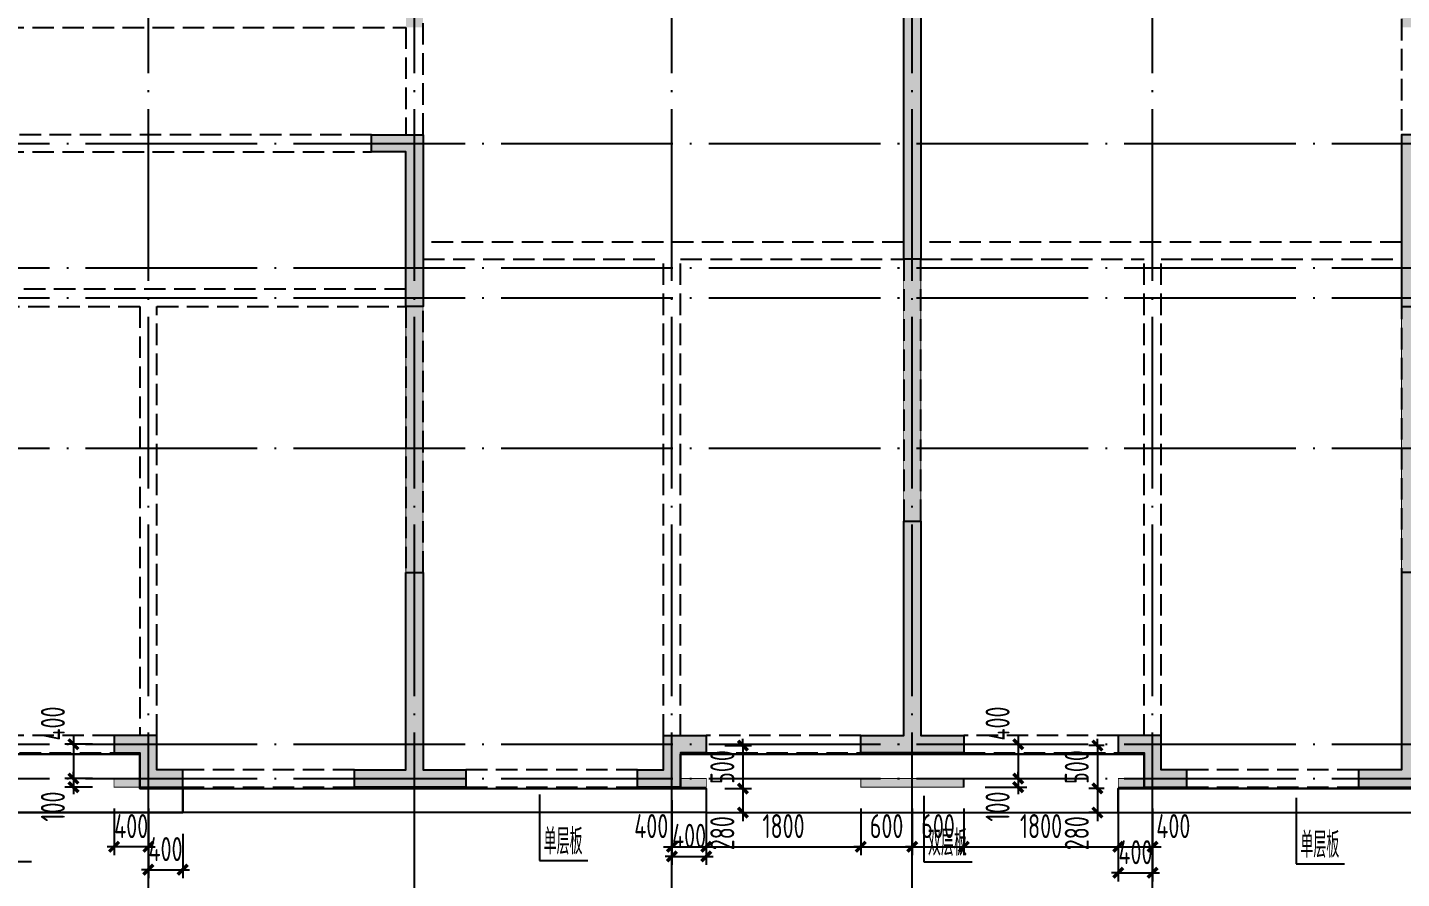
# Model space of a CAD drawing. Extents: x 154268 to 5133249, y -1832900 to 601179.
# Drawn here: x 658761 to 674770, y 580801 to 590715 of the extents above; entities that cross this region are included whole.
import ezdxf
from ezdxf.enums import TextEntityAlignment as Align

# ---------------------------------------------------------------- set-up
doc = ezdxf.new("R2010")
doc.units = 0
doc.header["$LTSCALE"] = 1000
doc.linetypes.add('DASH', pattern=[0.35, 0.25, -0.1])
doc.linetypes.add('DOTE', pattern=[2.42, 2, -0.2, 0.02, -0.2])
for name, color, linetype in [('A-ANNO-AXIS', 94, 'Continuous'), ('A-ANNO-DOTE', 15, 'DOTE'), ('DIM', 3, 'Continuous'), ('HATCH', 254, 'Continuous'), ('S-BASE-SING-实线', 7, 'Continuous'), ('S-BEAM-实线', 4, 'Continuous'), ('S-FLOOR-说明', 7, 'Continuous'), ('S-WALL-砼墙', 60, 'Continuous'), ('一体浇筑', 1, 'Continuous')]:
    doc.layers.add(name, color=color, linetype=linetype)
doc.styles.add('DIM_FONT', font='SIMPLEX', dxfattribs={"width": 0.7, "bigfont": 'GBCBIG'})
doc.styles.add('TSSD_Dimension', font='tssdeng.shx', dxfattribs={"width": 0.7, "bigfont": 'Hztxt.shx'})
doc.dimstyles.new('TSSD_100_100$0', dxfattribs={"dimtxt": 280, "dimasz": 80, "dimexe": 100, "dimexo": 250, "dimgap": 100, "dimtad": 1, "dimdec": 0, "dimzin": 0, "dimdsep": 46, "dimtxsty": 'TSSD_Dimension', "dimblk": 'ARCHTICK', "dimcen": 0, "dimdle": 100, "dimclrd": 3, "dimclre": 3, "dimclrt": 7, "dimadec": 0, "dimazin": 0, "dimtfac": 1, "dimtdec": 0, "dimtix": 1, "dimtmove": 2, "dimatfit": 3, "dimldrblk": 'ARCHTICK', "dimfxl": 100, "dimtolj": 1, "dimtzin": 0, "dimarcsym": 0})
pattern_1 = [(50, (-3130232.09, 2526935.15), (215.178055, -18.8256405), [22.5, -247.5]), (355, (-3130232.1, 2526935.15), (-41.6254, 225.65764), [18, -198]), (100.4514, (-3130214.16, 2526933.58), (173.552815, 206.831863), [19.122057, -210.342634]), (46.1842, (-3130232.1, 2526995.15), (320.172315, -49.655704), [33.75, -371.25]), (96.6356, (-3130205.4, 2526991), (280.398812, 292.235361), [28.683086, -315.5139]), (351.1842, (-3130232.1, 2526995.15), (280.398584, 292.23558), [27, -297]), (21, (-3130202.09, 2526980.15), (179.072116, -120.785667), [22.5, -247.5]), (326, (-3130202.1, 2526980.15), (72.9946, 217.545014), [18, -198]), (71.4514, (-3130187.17, 2526970.08), (252.066789, 96.759149), [19.122057, -210.342634]), (37.5, (-3130232.09, 2526935.15), (3.6479566, 99.8681561), [0, -195.6, 0, -201, 0, -198.75]), (7.5, (-3130232.09, 2526935.15), (78.9208612, 118.3235136), [0, -114.6, 0, -191.1, 0, -75.75]), (327.5, (-3130298.99, 2526935.15), (160.1467309, -6.7664615), [0, -75, 0, -234, 0, -310.5]), (317.5, (-3130328.99, 2526935.15), (174.955851, 30.0314947), [0, -97.5, 0, -155.4, 0, -220.5]), (45, (-3130232.09, 2526935.15), (-106.066017, 106.066017), [])]

# ---------------------------------------------------------------- blocks, each defined once
blk = doc.blocks.new('T4zw1')
at = {"layer": 'A-ANNO-DOTE'}
for p, q in [((1569657, -2354199), (1569657, -2338823)), ((1572757, -2354199), (1572757, -2338823)), ((1575757, -2354199), (1575757, -2338823)), ((1578557, -2354199), (1578557, -2338823)), ((1581357, -2354199), (1581357, -2338823)), ((1554406, -2345337), (1601542, -2345337)), ((1554406, -2346787), (1601542, -2346787)), ((1554406, -2347137), (1601542, -2347137)), ((1554406, -2348887), (1601542, -2348887)), ((1554406, -2352337), (1601542, -2352337)), ((1554406, -2352737), (1601542, -2352737))]:
    blk.add_line(p, q, dxfattribs=at)
blk = doc.blocks.new('T4sbzpm1')
at = {"layer": 'S-BEAM-实线', "linetype": 'DASH'}
for p, q in [((12200, 8850), (16900, 8850)), ((16900, 8850), (16900, 7600)), ((17100, 7600), (17100, 8950)), ((28500, 8950), (28500, 7600)), ((16500, 7600), (12200, 7600)), ((12200, 7400), (16500, 7400)), ((22700, 6350), (17100, 6350)), ((28500, 6350), (22900, 6350)), ((17100, 6150), (19900, 6150)), ((19900, 600), (19900, 6150)), ((20100, 6150), (22700, 6150)), ((20100, 600), (20100, 6150)), ((22700, 6150), (22700, 3100)), ((22900, 3100), (22900, 6150)), ((22900, 6150), (25500, 6150)), ((25500, 600), (25500, 6150)), ((25700, 6150), (28500, 6150)), ((25700, 600), (25700, 6150)), ((16900, 5800), (11800, 5800)), ((28500, 5700), (28500, 2500)), ((11800, 5600), (13800, 5600)), ((13800, 5600), (13800, 600)), ((14000, 5600), (16900, 5600)), ((14000, 600), (14000, 5600)), ((16900, 5600), (16900, 2500)), ((17100, 2500), (17100, 5600)), ((13500, 600), (11700, 600)), ((22200, 600), (20400, 600)), ((25200, 600), (23400, 600)), ((11700, 400), (13500, 400)), ((20400, 400), (22200, 400)), ((23400, 400), (25200, 400)), ((16300, 200), (14300, 200)), ((19600, 200), (17600, 200)), ((28000, 200), (26000, 200)), ((14300, 0), (16300, 0)), ((17600, 0), (19600, 0)), ((26000, 0), (28000, 0))]:
    blk.add_line(p, q, dxfattribs=at)
at = {"layer": 'S-WALL-砼墙'}
for points in [[(21900, 9550), (21900, 9750), (23700, 9750), (23700, 9550), (22900, 9550), (22900, 6150), (22700, 6150), (22700, 9550)], [(16500, 7400), (16500, 7600), (17100, 7600), (17100, 5600), (16900, 5600), (16900, 7400)], [(29100, 7400), (29100, 7600), (28500, 7600), (28500, 5600), (28700, 5600), (28700, 7400)], [(22700, 3100), (22900, 3100), (22900, 600), (23400, 600), (23400, 400), (22200, 400), (22200, 600), (22700, 600)], [(16900, 2500), (17100, 2500), (17100, 200), (17600, 200), (17600, 0), (16300, 0), (16300, 200), (16900, 200)], [(28700, 2500), (28500, 2500), (28500, 200), (28000, 200), (28000, 0), (29300, 0), (29300, 200), (28700, 200)], [(14300, 0), (14300, 200), (14000, 200), (14000, 600), (13500, 600), (13500, 400), (13800, 400), (13800, 0)], [(19600, 0), (19600, 200), (19900, 200), (19900, 600), (20400, 600), (20400, 400), (20100, 400), (20100, 0)], [(26000, 0), (26000, 200), (25700, 200), (25700, 600), (25200, 600), (25200, 400), (25500, 400), (25500, 0)]]:
    blk.add_lwpolyline(points, close=True, dxfattribs=at)
blk = doc.blocks.new('_ArchTick')
at = {"color": 0, "linetype": 'ByBlock', "const_width": 0.5}
blk.add_lwpolyline([(-0.71, -0.71), (0.71, 0.71)], dxfattribs=at)
blk = doc.blocks.new('*D5342')
at = {"layer": 'Defpoints', "color": 0, "transparency": 16777216}
for p in [(659770, 581865), (660170, 581865), (659770, 581171)]:
    blk.add_point(p, dxfattribs=at)
at = {"layer": 'DIM', "color": 3, "lineweight": -2, "transparency": 16777216}
for p, q in [((659770, 581615), (659770, 581071)), ((660170, 581615), (660170, 581071)), ((659770, 581171), (659690, 581171)), ((660170, 581171), (659770, 581171)), ((660170, 581171), (660250, 581171))]:
    blk.add_line(p, q, dxfattribs=at)
at = {"layer": 'DIM', "color": 3, "lineweight": -2, "transparency": 16777216, "xscale": 80, "yscale": 80, "zscale": 80}
blk.add_blockref('_ArchTick', (659770, 581171), dxfattribs=at)
at = {"layer": 'DIM', "color": 3, "lineweight": -2, "transparency": 16777216, "xscale": 80, "yscale": 80, "zscale": 80, "rotation": 180}
blk.add_blockref('_ArchTick', (660170, 581171), dxfattribs=at)
at = {"layer": 'DIM', "color": 7, "transparency": 16777216, "insert": (659970, 581411), "char_height": 280, "attachment_point": 5, "style": 'TSSD_Dimension'}
blk.add_mtext('\\A1;400', dxfattribs=at)
blk = doc.blocks.new('*D5322')
at = {"layer": 'Defpoints', "color": 0, "transparency": 16777216}
for p in [(659770, 582365), (659297, 581965), (659770, 581965)]:
    blk.add_point(p, dxfattribs=at)
at = {"layer": 'DIM', "color": 3, "lineweight": -2, "transparency": 16777216}
for p, q in [((659297, 582465), (659297, 581865)), ((659520, 582365), (659197, 582365)), ((659520, 581965), (659197, 581965))]:
    blk.add_line(p, q, dxfattribs=at)
at = {"layer": 'DIM', "color": 3, "lineweight": -2, "transparency": 16777216, "xscale": 80, "yscale": 80, "zscale": 80}
for p, rotation in [((659297, 582365), 90), ((659297, 581965), 270)]:
    blk.add_blockref('_ArchTick', p, dxfattribs=dict(at, rotation=rotation))
at = {"layer": 'DIM', "color": 7, "transparency": 16777216, "insert": (659057, 582606), "char_height": 280, "attachment_point": 5, "rotation": 90, "style": 'TSSD_Dimension'}
blk.add_mtext('\\A1;400', dxfattribs=at)
blk = doc.blocks.new('*D5323')
at = {"layer": 'Defpoints', "color": 0, "transparency": 16777216}
for p in [(659770, 581965), (659297, 581865), (659770, 581865)]:
    blk.add_point(p, dxfattribs=at)
at = {"layer": 'DIM', "color": 3, "lineweight": -2, "transparency": 16777216}
for p, q in [((659520, 581965), (659197, 581965)), ((659297, 581965), (659297, 582045)), ((659297, 581965), (659297, 581865)), ((659520, 581865), (659197, 581865)), ((659297, 581865), (659297, 581785))]:
    blk.add_line(p, q, dxfattribs=at)
at = {"layer": 'DIM', "color": 3, "lineweight": -2, "transparency": 16777216, "xscale": 80, "yscale": 80, "zscale": 80}
for p, rotation in [((659297, 581965), 270), ((659297, 581865), 90)]:
    blk.add_blockref('_ArchTick', p, dxfattribs=dict(at, rotation=rotation))
at = {"layer": 'DIM', "color": 7, "transparency": 16777216, "insert": (659057, 581639), "char_height": 280, "attachment_point": 5, "rotation": 90, "style": 'TSSD_Dimension'}
blk.add_mtext('\\A1;100', dxfattribs=at)
blk = doc.blocks.new('*D5324')
at = {"layer": 'Defpoints', "color": 0, "transparency": 16777216}
for p in [(666270, 581965), (666670, 581965), (666670, 581171)]:
    blk.add_point(p, dxfattribs=at)
at = {"layer": 'DIM', "color": 3, "lineweight": -2, "transparency": 16777216}
for p, q in [((666270, 581715), (666270, 581071)), ((666670, 581715), (666670, 581071)), ((666170, 581171), (666770, 581171))]:
    blk.add_line(p, q, dxfattribs=at)
at = {"layer": 'DIM', "color": 3, "lineweight": -2, "transparency": 16777216, "xscale": 80, "yscale": 80, "zscale": 80, "rotation": 180}
blk.add_blockref('_ArchTick', (666270, 581171), dxfattribs=at)
at = {"layer": 'DIM', "color": 3, "lineweight": -2, "transparency": 16777216, "xscale": 80, "yscale": 80, "zscale": 80}
blk.add_blockref('_ArchTick', (666670, 581171), dxfattribs=at)
at = {"layer": 'DIM', "color": 7, "transparency": 16777216, "insert": (666029, 581411), "char_height": 280, "attachment_point": 5, "style": 'TSSD_Dimension'}
blk.add_mtext('\\A1;400', dxfattribs=at)
blk = doc.blocks.new('*D5325')
at = {"layer": 'Defpoints', "color": 0, "transparency": 16777216}
for p in [(666670, 581965), (668470, 581865), (668470, 581171)]:
    blk.add_point(p, dxfattribs=at)
at = {"layer": 'DIM', "color": 3, "lineweight": -2, "transparency": 16777216}
for p, q in [((666670, 581715), (666670, 581071)), ((668470, 581615), (668470, 581071)), ((666570, 581171), (668570, 581171))]:
    blk.add_line(p, q, dxfattribs=at)
at = {"layer": 'DIM', "color": 3, "lineweight": -2, "transparency": 16777216, "xscale": 80, "yscale": 80, "zscale": 80, "rotation": 180}
blk.add_blockref('_ArchTick', (666670, 581171), dxfattribs=at)
at = {"layer": 'DIM', "color": 3, "lineweight": -2, "transparency": 16777216, "xscale": 80, "yscale": 80, "zscale": 80}
blk.add_blockref('_ArchTick', (668470, 581171), dxfattribs=at)
at = {"layer": 'DIM', "color": 7, "transparency": 16777216, "insert": (667570, 581411), "char_height": 280, "attachment_point": 5, "style": 'TSSD_Dimension'}
blk.add_mtext('\\A1;1800', dxfattribs=at)
blk = doc.blocks.new('*D5326')
at = {"layer": 'Defpoints', "color": 0, "transparency": 16777216}
for p in [(668470, 581865), (669070, 581865), (669070, 581171)]:
    blk.add_point(p, dxfattribs=at)
at = {"layer": 'DIM', "color": 3, "lineweight": -2, "transparency": 16777216}
for p, q in [((668470, 581615), (668470, 581071)), ((669070, 581615), (669070, 581071)), ((668470, 581171), (668390, 581171)), ((668470, 581171), (669070, 581171)), ((669070, 581171), (669150, 581171))]:
    blk.add_line(p, q, dxfattribs=at)
at = {"layer": 'DIM', "color": 3, "lineweight": -2, "transparency": 16777216, "xscale": 80, "yscale": 80, "zscale": 80}
blk.add_blockref('_ArchTick', (668470, 581171), dxfattribs=at)
at = {"layer": 'DIM', "color": 3, "lineweight": -2, "transparency": 16777216, "xscale": 80, "yscale": 80, "zscale": 80, "rotation": 180}
blk.add_blockref('_ArchTick', (669070, 581171), dxfattribs=at)
at = {"layer": 'DIM', "color": 7, "transparency": 16777216, "insert": (668770, 581411), "char_height": 280, "attachment_point": 5, "style": 'TSSD_Dimension'}
blk.add_mtext('\\A1;600', dxfattribs=at)
blk = doc.blocks.new('*D5327')
at = {"layer": 'Defpoints', "color": 0, "transparency": 16777216}
for p in [(669070, 581865), (669670, 581865), (669670, 581171)]:
    blk.add_point(p, dxfattribs=at)
at = {"layer": 'DIM', "color": 3, "lineweight": -2, "transparency": 16777216}
for p, q in [((669070, 581615), (669070, 581071)), ((669670, 581615), (669670, 581071)), ((669070, 581171), (668990, 581171)), ((669070, 581171), (669670, 581171)), ((669670, 581171), (669750, 581171))]:
    blk.add_line(p, q, dxfattribs=at)
at = {"layer": 'DIM', "color": 3, "lineweight": -2, "transparency": 16777216, "xscale": 80, "yscale": 80, "zscale": 80}
blk.add_blockref('_ArchTick', (669070, 581171), dxfattribs=at)
at = {"layer": 'DIM', "color": 3, "lineweight": -2, "transparency": 16777216, "xscale": 80, "yscale": 80, "zscale": 80, "rotation": 180}
blk.add_blockref('_ArchTick', (669670, 581171), dxfattribs=at)
at = {"layer": 'DIM', "color": 7, "transparency": 16777216, "insert": (669370, 581411), "char_height": 280, "attachment_point": 5, "style": 'TSSD_Dimension'}
blk.add_mtext('\\A1;600', dxfattribs=at)
blk = doc.blocks.new('*D5328')
at = {"layer": 'Defpoints', "color": 0, "transparency": 16777216}
for p in [(669670, 581865), (671470, 581865), (671470, 581171)]:
    blk.add_point(p, dxfattribs=at)
at = {"layer": 'DIM', "color": 3, "lineweight": -2, "transparency": 16777216}
for p, q in [((669670, 581615), (669670, 581071)), ((671470, 581615), (671470, 581071)), ((669570, 581171), (671570, 581171))]:
    blk.add_line(p, q, dxfattribs=at)
at = {"layer": 'DIM', "color": 3, "lineweight": -2, "transparency": 16777216, "xscale": 80, "yscale": 80, "zscale": 80, "rotation": 180}
blk.add_blockref('_ArchTick', (669670, 581171), dxfattribs=at)
at = {"layer": 'DIM', "color": 3, "lineweight": -2, "transparency": 16777216, "xscale": 80, "yscale": 80, "zscale": 80}
blk.add_blockref('_ArchTick', (671470, 581171), dxfattribs=at)
at = {"layer": 'DIM', "color": 7, "transparency": 16777216, "insert": (670570, 581411), "char_height": 280, "attachment_point": 5, "style": 'TSSD_Dimension'}
blk.add_mtext('\\A1;1800', dxfattribs=at)
blk = doc.blocks.new('*D5329')
at = {"layer": 'Defpoints', "color": 0, "transparency": 16777216}
for p in [(671470, 581865), (671870, 581865), (671870, 581171)]:
    blk.add_point(p, dxfattribs=at)
at = {"layer": 'DIM', "color": 3, "lineweight": -2, "transparency": 16777216}
for p, q in [((671470, 581615), (671470, 581071)), ((671870, 581615), (671870, 581071)), ((671370, 581171), (671970, 581171))]:
    blk.add_line(p, q, dxfattribs=at)
at = {"layer": 'DIM', "color": 3, "lineweight": -2, "transparency": 16777216, "xscale": 80, "yscale": 80, "zscale": 80, "rotation": 180}
blk.add_blockref('_ArchTick', (671470, 581171), dxfattribs=at)
at = {"layer": 'DIM', "color": 3, "lineweight": -2, "transparency": 16777216, "xscale": 80, "yscale": 80, "zscale": 80}
blk.add_blockref('_ArchTick', (671870, 581171), dxfattribs=at)
at = {"layer": 'DIM', "color": 7, "transparency": 16777216, "insert": (672111, 581411), "char_height": 280, "attachment_point": 5, "style": 'TSSD_Dimension'}
blk.add_mtext('\\A1;400', dxfattribs=at)
blk = doc.blocks.new('*D5330')
at = {"layer": 'Defpoints', "color": 0, "transparency": 16777216}
for p in [(669670, 582365), (669670, 581965), (670304, 581965)]:
    blk.add_point(p, dxfattribs=at)
at = {"layer": 'DIM', "color": 3, "lineweight": -2, "transparency": 16777216}
for p, q in [((670304, 582465), (670304, 581865)), ((669920, 582365), (670404, 582365)), ((669920, 581965), (670404, 581965))]:
    blk.add_line(p, q, dxfattribs=at)
at = {"layer": 'DIM', "color": 3, "lineweight": -2, "transparency": 16777216, "xscale": 80, "yscale": 80, "zscale": 80}
for p, rotation in [((670304, 582365), 90), ((670304, 581965), 270)]:
    blk.add_blockref('_ArchTick', p, dxfattribs=dict(at, rotation=rotation))
at = {"layer": 'DIM', "color": 7, "transparency": 16777216, "insert": (670064, 582606), "char_height": 280, "attachment_point": 5, "rotation": 90, "style": 'TSSD_Dimension'}
blk.add_mtext('\\A1;400', dxfattribs=at)
blk = doc.blocks.new('*D5331')
at = {"layer": 'Defpoints', "color": 0, "transparency": 16777216}
for p in [(669670, 581965), (669670, 581865), (670304, 581865)]:
    blk.add_point(p, dxfattribs=at)
at = {"layer": 'DIM', "color": 3, "lineweight": -2, "transparency": 16777216}
for p, q in [((669920, 581965), (670404, 581965)), ((670304, 581965), (670304, 582045)), ((670304, 581965), (670304, 581865)), ((669920, 581865), (670404, 581865)), ((670304, 581865), (670304, 581785))]:
    blk.add_line(p, q, dxfattribs=at)
at = {"layer": 'DIM', "color": 3, "lineweight": -2, "transparency": 16777216, "xscale": 80, "yscale": 80, "zscale": 80}
for p, rotation in [((670304, 581965), 270), ((670304, 581865), 90)]:
    blk.add_blockref('_ArchTick', p, dxfattribs=dict(at, rotation=rotation))
at = {"layer": 'DIM', "color": 7, "transparency": 16777216, "insert": (670064, 581639), "char_height": 280, "attachment_point": 5, "rotation": 90, "style": 'TSSD_Dimension'}
blk.add_mtext('\\A1;100', dxfattribs=at)
blk = doc.blocks.new('*D4736')
at = {"layer": 'Defpoints', "color": 0, "transparency": 16777216}
for p in [(13900, -280), (14300, -280), (14300, -946)]:
    blk.add_point(p, dxfattribs=at)
at = {"layer": 'DIM', "color": 3, "lineweight": -2, "transparency": 16777216}
for p, q in [((13900, -530), (13900, -1046)), ((14300, -530), (14300, -1046)), ((13900, -946), (13820, -946)), ((13900, -946), (14300, -946)), ((14300, -946), (14380, -946))]:
    blk.add_line(p, q, dxfattribs=at)
at = {"layer": 'DIM', "color": 3, "lineweight": -2, "transparency": 16777216, "xscale": 80, "yscale": 80, "zscale": 80}
blk.add_blockref('_ArchTick', (13900, -946), dxfattribs=at)
at = {"layer": 'DIM', "color": 3, "lineweight": -2, "transparency": 16777216, "xscale": 80, "yscale": 80, "zscale": 80, "rotation": 180}
blk.add_blockref('_ArchTick', (14300, -946), dxfattribs=at)
at = {"layer": 'DIM', "color": 7, "transparency": 16777216, "insert": (14100, -706), "char_height": 280, "attachment_point": 5, "style": 'TSSD_Dimension'}
blk.add_mtext('\\A1;400', dxfattribs=at)
blk = doc.blocks.new('*D4737')
at = {"layer": 'Defpoints', "color": 0, "transparency": 16777216}
for p in [(20000, -280), (20400, -280), (20400, -791)]:
    blk.add_point(p, dxfattribs=at)
at = {"layer": 'DIM', "color": 3, "lineweight": -2, "transparency": 16777216}
for p, q in [((20000, -530), (20000, -891)), ((20400, -530), (20400, -891)), ((20000, -791), (19920, -791)), ((20000, -791), (20400, -791)), ((20400, -791), (20480, -791))]:
    blk.add_line(p, q, dxfattribs=at)
at = {"layer": 'DIM', "color": 3, "lineweight": -2, "transparency": 16777216, "xscale": 80, "yscale": 80, "zscale": 80}
blk.add_blockref('_ArchTick', (20000, -791), dxfattribs=at)
at = {"layer": 'DIM', "color": 3, "lineweight": -2, "transparency": 16777216, "xscale": 80, "yscale": 80, "zscale": 80, "rotation": 180}
blk.add_blockref('_ArchTick', (20400, -791), dxfattribs=at)
at = {"layer": 'DIM', "color": 7, "transparency": 16777216, "insert": (20200, -551), "char_height": 280, "attachment_point": 5, "style": 'TSSD_Dimension'}
blk.add_mtext('\\A1;400', dxfattribs=at)
blk = doc.blocks.new('*D4738')
at = {"layer": 'Defpoints', "color": 0, "transparency": 16777216}
for p in [(20367, 500), (20367, 0), (20827, 0)]:
    blk.add_point(p, dxfattribs=at)
at = {"layer": 'DIM', "color": 3, "lineweight": -2, "transparency": 16777216}
for p, q in [((20617, 500), (20927, 500)), ((20827, 500), (20827, 580)), ((20827, 500), (20827, 0)), ((20617, 0), (20927, 0)), ((20827, 0), (20827, -80))]:
    blk.add_line(p, q, dxfattribs=at)
at = {"layer": 'DIM', "color": 3, "lineweight": -2, "transparency": 16777216, "xscale": 80, "yscale": 80, "zscale": 80}
for p, rotation in [((20827, 500), 270), ((20827, 0), 90)]:
    blk.add_blockref('_ArchTick', p, dxfattribs=dict(at, rotation=rotation))
at = {"layer": 'DIM', "color": 7, "transparency": 16777216, "insert": (20587, 250), "char_height": 280, "attachment_point": 5, "rotation": 90, "style": 'TSSD_Dimension'}
blk.add_mtext('\\A1;500', dxfattribs=at)
blk = doc.blocks.new('*D4739')
at = {"layer": 'Defpoints', "color": 0, "transparency": 16777216}
for p in [(20367, 0), (20400, -280), (20827, -280)]:
    blk.add_point(p, dxfattribs=at)
at = {"layer": 'DIM', "color": 3, "lineweight": -2, "transparency": 16777216}
for p, q in [((20827, 100), (20827, -380)), ((20617, 0), (20927, 0)), ((20650, -280), (20927, -280))]:
    blk.add_line(p, q, dxfattribs=at)
at = {"layer": 'DIM', "color": 3, "lineweight": -2, "transparency": 16777216, "xscale": 80, "yscale": 80, "zscale": 80}
for p, rotation in [((20827, 0), 90), ((20827, -280), 270)]:
    blk.add_blockref('_ArchTick', p, dxfattribs=dict(at, rotation=rotation))
at = {"layer": 'DIM', "color": 7, "transparency": 16777216, "insert": (20587, -521), "char_height": 280, "attachment_point": 5, "rotation": 90, "style": 'TSSD_Dimension'}
blk.add_mtext('\\A1;280', dxfattribs=at)
blk = doc.blocks.new('*D4740')
at = {"layer": 'Defpoints', "color": 0, "transparency": 16777216}
for p in [(25200, -280), (25600, -280), (25600, -982)]:
    blk.add_point(p, dxfattribs=at)
at = {"layer": 'DIM', "color": 3, "lineweight": -2, "transparency": 16777216}
for p, q in [((25200, -530), (25200, -1082)), ((25600, -530), (25600, -1082)), ((25200, -982), (25120, -982)), ((25200, -982), (25600, -982)), ((25600, -982), (25680, -982))]:
    blk.add_line(p, q, dxfattribs=at)
at = {"layer": 'DIM', "color": 3, "lineweight": -2, "transparency": 16777216, "xscale": 80, "yscale": 80, "zscale": 80}
blk.add_blockref('_ArchTick', (25200, -982), dxfattribs=at)
at = {"layer": 'DIM', "color": 3, "lineweight": -2, "transparency": 16777216, "xscale": 80, "yscale": 80, "zscale": 80, "rotation": 180}
blk.add_blockref('_ArchTick', (25600, -982), dxfattribs=at)
at = {"layer": 'DIM', "color": 7, "transparency": 16777216, "insert": (25400, -742), "char_height": 280, "attachment_point": 5, "style": 'TSSD_Dimension'}
blk.add_mtext('\\A1;400', dxfattribs=at)
blk = doc.blocks.new('*D4741')
at = {"layer": 'Defpoints', "color": 0, "transparency": 16777216}
for p in [(25285, 500), (24957, 0), (25285, 0)]:
    blk.add_point(p, dxfattribs=at)
at = {"layer": 'DIM', "color": 3, "lineweight": -2, "transparency": 16777216}
for p, q in [((25035, 500), (24857, 500)), ((24957, 500), (24957, 580)), ((24957, 500), (24957, 0)), ((25035, 0), (24857, 0)), ((24957, 0), (24957, -80))]:
    blk.add_line(p, q, dxfattribs=at)
at = {"layer": 'DIM', "color": 3, "lineweight": -2, "transparency": 16777216, "xscale": 80, "yscale": 80, "zscale": 80}
for p, rotation in [((24957, 500), 270), ((24957, 0), 90)]:
    blk.add_blockref('_ArchTick', p, dxfattribs=dict(at, rotation=rotation))
at = {"layer": 'DIM', "color": 7, "transparency": 16777216, "insert": (24717, 250), "char_height": 280, "attachment_point": 5, "rotation": 90, "style": 'TSSD_Dimension'}
blk.add_mtext('\\A1;500', dxfattribs=at)
blk = doc.blocks.new('*D4742')
at = {"layer": 'Defpoints', "color": 0, "transparency": 16777216}
for p in [(25285, 0), (24957, -280), (25200, -280)]:
    blk.add_point(p, dxfattribs=at)
at = {"layer": 'DIM', "color": 3, "lineweight": -2, "transparency": 16777216}
for p, q in [((24957, 100), (24957, -380)), ((25035, 0), (24857, 0)), ((24950, -280), (24857, -280))]:
    blk.add_line(p, q, dxfattribs=at)
at = {"layer": 'DIM', "color": 3, "lineweight": -2, "transparency": 16777216, "xscale": 80, "yscale": 80, "zscale": 80}
for p, rotation in [((24957, 0), 90), ((24957, -280), 270)]:
    blk.add_blockref('_ArchTick', p, dxfattribs=dict(at, rotation=rotation))
at = {"layer": 'DIM', "color": 7, "transparency": 16777216, "insert": (24717, -521), "char_height": 280, "attachment_point": 5, "rotation": 90, "style": 'TSSD_Dimension'}
blk.add_mtext('\\A1;280', dxfattribs=at)
blk = doc.blocks.new('2T4bx')
at = {"color": 1}
blk.add_lwpolyline([(11100, 400), (13800, 400), (13800, 0), (20100, 0), (20100, 400), (25500, 400), (25500, 0), (31800, 0)], dxfattribs=at)
at = {"color": 2}
for points in [[(7100, -280), (7100, 0), (6800, 0), (6800, 400), (13800, 400), (13800, 0), (14300, 0), (14300, -280)], [(11100, 400), (11100, 0), (11100, 0), (11100, -280), (14300, -280), (14300, 0), (13800, 0), (13800, 400)], [(20100, 400), (20100, 0), (20400, 0), (20400, -280), (25200, -280), (25200, 0), (25500, 0), (25500, 400)], [(20400, -280), (14300, -280), (14300, 0), (20400, 0)], [(25200, -280), (31300, -280), (31300, 0), (25200, 0)]]:
    blk.add_lwpolyline(points, close=True, dxfattribs=at)
at = {"layer": 'S-BASE-SING-实线', "color": 3}
for p, q in [((18456.4, -71.4), (18456.4, -839.4)), ((22933.9, -86.2), (22933.9, -854.2)), ((27273.2, -109.3), (27273.2, -877.3)), ((11977, -850.3), (12539.5, -850.3)), ((18456.4, -839.4), (19018.9, -839.4)), ((22933.9, -854.2), (23496.5, -854.2)), ((27273.2, -877.3), (27835.7, -877.3))]:
    blk.add_line(p, q, dxfattribs=at)
at = {"layer": 'S-FLOOR-说明', "style": 'DIM_FONT', "width": 0.7}
for s, p in [('单层板', (18731.9, -768)), ('双层板', (23209.5, -782.7)), ('单层板', (27548.7, -805.8))]:
    blk.add_text(s, height=300, dxfattribs=at).set_placement(p, align=Align.CENTER)
at = {"layer": 'DIM'}
for base, p1, p2, picture, middle in [((20826.9, 0), (20366.8, 500), (20366.8, 0), '*D4738', (20586.9, 250)), ((24957.5, 0), (25285, 500), (25285, 0), '*D4741', (24717.5, 250))]:
    dim = blk.add_linear_dim(base=base, p1=p1, p2=p2, angle=90, dimstyle='TSSD_100_100$0', dxfattribs=at)
    dim.commit()
    dim.dimension.update_dxf_attribs({"geometry": picture, "text_midpoint": middle})
for base, p1, p2, picture, middle in [((20826.9, -280), (20366.8, 0), (20400, -280), '*D4739', (20586.9, -520.9)), ((24957.5, -280), (25285, 0), (25200, -280), '*D4742', (24717.5, -520.9))]:
    dim = blk.add_linear_dim(base=base, p1=p1, p2=p2, angle=90, dimstyle='TSSD_100_100$0', dxfattribs=at)
    dim.commit()
    dim.dimension.update_dxf_attribs({"geometry": picture, "text_midpoint": middle, "dimtype": 128})
for base, p1, p2, picture, middle in [((14300, -946), (13900, -280), (14300, -280), '*D4736', (14100, -706)), ((20400, -791.3), (20000, -280), (20400, -280), '*D4737', (20200, -551.3)), ((25600, -981.9), (25200, -280), (25600, -280), '*D4740', (25400, -741.9))]:
    dim = blk.add_linear_dim(base=base, p1=p1, p2=p2, dimstyle='TSSD_100_100$0', dxfattribs=at)
    dim.commit()
    dim.dimension.update_dxf_attribs({"geometry": picture, "text_midpoint": middle})

msp = doc.modelspace()

# ---------------------------------------------------------------- hatches: boundary and pattern name
at = {"layer": 'HATCH'}
h = msp.add_hatch(color=253, dxfattribs=at)
h.paths.add_polyline_path([(672269.6, 581865.2), (672269.6, 582065.2), (671969.6, 582065.2), (671969.6, 582465.2), (671469.6, 582465.2), (671469.6, 582265.2), (671769.6, 582265.2), (671769.6, 581865.2)])
h.paths.add_polyline_path([(674969.6, 584365.2), (674769.6, 584365.2), (674769.6, 582065.2), (674269.6, 582065.2), (674269.6, 581865.2), (675569.6, 581865.2), (675569.6, 582065.2), (674969.6, 582065.2)])
h.paths.add_polyline_path([(675369.6, 589265.2), (675369.6, 589465.2), (674769.6, 589465.2), (674769.6, 587465.2), (674969.6, 587465.2), (674969.6, 589265.2)])
h.paths.add_polyline_path([(675519.6, 594215.2), (675519.6, 594415.2), (674769.6, 594415.2), (674769.6, 591615.2), (673419.6, 591615.2), (673419.6, 591415.2), (674769.6, 591415.2), (674769.6, 590715.2), (674969.6, 590715.2), (674969.6, 591415.2), (676369.6, 591415.2), (676369.6, 591615.2), (674969.6, 591615.2), (674969.6, 594215.2)])
h.paths.add_polyline_path([(680469.6, 594415.2), (679669.6, 594415.2), (679669.6, 591415.2), (679869.6, 591415.2), (679869.6, 591915.2), (680369.6, 591915.2), (680369.6, 592115.2), (679869.6, 592115.2), (679869.6, 594215.2), (680469.6, 594215.2)])
h.paths.add_polyline_path([(684419.6, 594415.2), (683619.6, 594415.2), (683619.6, 594215.2), (684219.6, 594215.2), (684219.6, 592115.2), (683819.6, 592115.2), (683819.6, 591915.2), (684419.6, 591915.2)])
h.paths.add_polyline_path([(683069.6, 589265.2), (683069.6, 589465.2), (679669.6, 589465.2), (679669.6, 589265.2), (681469.6, 589265.2), (681469.6, 588915.2), (681669.6, 588915.2), (681669.6, 589265.2)])
h.paths.add_polyline_path([(677569.6, 581865.2), (677569.6, 582065.2), (677869.6, 582065.2), (677869.6, 582465.2), (678369.6, 582465.2), (678369.6, 582265.2), (678069.6, 582265.2), (678069.6, 581865.2)])
h.paths.add_polyline_path([(680169.6, 582265.2), (680169.6, 582465.2), (680569.6, 582465.2), (680569.6, 584365.2), (680769.6, 584365.2), (680769.6, 582265.2)])
h.paths.add_polyline_path([(682969.6, 582265.2), (682969.6, 582465.2), (682569.6, 582465.2), (682569.6, 584365.2), (682369.6, 584365.2), (682369.6, 582265.2)])
h.paths.add_polyline_path([(680069.6, 587465.2), (680069.6, 587665.2), (680869.6, 587665.2), (680869.6, 587465.2), (680769.6, 587465.2), (680769.6, 586665.2), (680569.6, 586665.2), (680569.6, 587465.2)])
h.paths.add_polyline_path([(683069.6, 587465.2), (683069.6, 587665.2), (682269.6, 587665.2), (682269.6, 587465.2), (682369.6, 587465.2), (682369.6, 586665.2), (682569.6, 586665.2), (682569.6, 587465.2)])
h.paths.add_polyline_path([(685569.6, 581865.2), (685569.6, 582115.2), (685269.6, 582115.2), (685269.6, 582465.2), (684769.6, 582465.2), (684769.6, 582265.2), (685069.6, 582265.2), (685069.6, 581865.2)])
h.paths.add_polyline_path([(688369.6, 584215.2), (688169.6, 584215.2), (688169.6, 582115.2), (687569.6, 582115.2), (687569.6, 581865.2), (688769.6, 581865.2), (688769.6, 582115.2), (688369.6, 582115.2)])
h.paths.add_polyline_path([(688369.6, 589465.2), (686519.6, 589465.2), (686519.6, 589265.2), (688169.6, 589265.2), (688169.6, 587465.2), (688369.6, 587465.2)])
h.paths.add_polyline_path([(686369.6, 594165.2), (686369.6, 594415.2), (685669.6, 594415.2), (685669.6, 590915.2), (686719.6, 590915.2), (686719.6, 591115.2), (685869.6, 591115.2), (685869.6, 594165.2)])
h.paths.add_polyline_path([(689369.6, 594165.2), (689369.6, 594415.2), (688169.6, 594415.2), (688169.6, 594165.2), (688669.6, 594165.2), (688669.6, 592515.2), (688869.6, 592515.2), (688869.6, 594165.2)])
h.paths.add_polyline_path([(691869.6, 594415.2), (690869.6, 594415.2), (690869.6, 594165.2), (691619.6, 594165.2), (691619.6, 590815.2), (691869.6, 590815.2)])
h.paths.add_polyline_path([(691869.6, 588315.2), (691619.6, 588315.2), (691619.6, 588015.2), (690069.6, 588015.2), (690069.6, 587815.2), (691869.6, 587815.2)])
h.paths.add_polyline_path([(691869.6, 585915.2), (691619.6, 585915.2), (691619.6, 582115.2), (691169.6, 582115.2), (691169.6, 581865.2), (691869.6, 581865.2)])
h.paths.add_polyline_path([(668969.6, 584965.2), (669169.6, 584965.2), (669169.6, 582465.2), (669669.6, 582465.2), (669669.6, 582265.2), (668469.6, 582265.2), (668469.6, 582465.2), (668969.6, 582465.2)])
h.paths.add_polyline_path([(668169.6, 591415.2), (668169.6, 591615.2), (669969.6, 591615.2), (669969.6, 591415.2), (669169.6, 591415.2), (669169.6, 588015.2), (668969.6, 588015.2), (668969.6, 591415.2)])
h.paths.add_polyline_path([(665869.6, 581865.2), (665869.6, 582065.2), (666169.6, 582065.2), (666169.6, 582465.2), (666669.6, 582465.2), (666669.6, 582265.2), (666369.6, 582265.2), (666369.6, 581865.2)])
h.paths.add_polyline_path([(663169.6, 584365.2), (663369.6, 584365.2), (663369.6, 582065.2), (663869.6, 582065.2), (663869.6, 581865.2), (662569.6, 581865.2), (662569.6, 582065.2), (663169.6, 582065.2)])
h.paths.add_polyline_path([(662769.6, 589265.2), (662769.6, 589465.2), (663369.6, 589465.2), (663369.6, 587465.2), (663169.6, 587465.2), (663169.6, 589265.2)])
h.paths.add_polyline_path([(662619.6, 594215.2), (662619.6, 594415.2), (663369.6, 594415.2), (663369.6, 591615.2), (664719.6, 591615.2), (664719.6, 591415.2), (663369.6, 591415.2), (663369.6, 590715.2), (663169.6, 590715.2), (663169.6, 591415.2), (661769.6, 591415.2), (661769.6, 591615.2), (663169.6, 591615.2), (663169.6, 594215.2)])
h.paths.add_polyline_path([(657669.6, 594415.2), (658469.6, 594415.2), (658469.6, 591415.2), (658269.6, 591415.2), (658269.6, 591915.2), (657769.6, 591915.2), (657769.6, 592115.2), (658269.6, 592115.2), (658269.6, 594215.2), (657669.6, 594215.2)])
h.paths.add_polyline_path([(653719.6, 594415.2), (654519.6, 594415.2), (654519.6, 594215.2), (653919.6, 594215.2), (653919.6, 592115.2), (654319.6, 592115.2), (654319.6, 591915.2), (653719.6, 591915.2)])
h.paths.add_polyline_path([(655069.6, 589265.2), (655069.6, 589465.2), (658469.6, 589465.2), (658469.6, 589265.2), (656669.6, 589265.2), (656669.6, 588915.2), (656469.6, 588915.2), (656469.6, 589265.2)])
h.paths.add_polyline_path([(660569.6, 581865.2), (660569.6, 582065.2), (660269.6, 582065.2), (660269.6, 582465.2), (659769.6, 582465.2), (659769.6, 582265.2), (660069.6, 582265.2), (660069.6, 581865.2)])
h.paths.add_polyline_path([(657969.6, 582265.2), (657969.6, 582465.2), (657569.6, 582465.2), (657569.6, 584365.2), (657369.6, 584365.2), (657369.6, 582265.2)])
h.paths.add_polyline_path([(655169.6, 582265.2), (655169.6, 582465.2), (655569.6, 582465.2), (655569.6, 584365.2), (655769.6, 584365.2), (655769.6, 582265.2)])
h.paths.add_polyline_path([(658069.6, 587465.2), (658069.6, 587665.2), (657269.6, 587665.2), (657269.6, 587465.2), (657369.6, 587465.2), (657369.6, 586665.2), (657569.6, 586665.2), (657569.6, 587465.2)])
h.paths.add_polyline_path([(655069.6, 587465.2), (655069.6, 587665.2), (655869.6, 587665.2), (655869.6, 587465.2), (655769.6, 587465.2), (655769.6, 586665.2), (655569.6, 586665.2), (655569.6, 587465.2)])
h.paths.add_polyline_path([(652569.6, 581865.2), (652569.6, 582115.2), (652869.6, 582115.2), (652869.6, 582465.2), (653369.6, 582465.2), (653369.6, 582265.2), (653069.6, 582265.2), (653069.6, 581865.2)])
h.paths.add_polyline_path([(649769.6, 584215.2), (649969.6, 584215.2), (649969.6, 582115.2), (650569.6, 582115.2), (650569.6, 581865.2), (649369.6, 581865.2), (649369.6, 582115.2), (649769.6, 582115.2)])
h.paths.add_polyline_path([(649769.6, 589465.2), (651619.6, 589465.2), (651619.6, 589265.2), (649969.6, 589265.2), (649969.6, 587465.2), (649769.6, 587465.2)])
h.paths.add_polyline_path([(651769.6, 594165.2), (651769.6, 594415.2), (652469.6, 594415.2), (652469.6, 590915.2), (651419.6, 590915.2), (651419.6, 591115.2), (652269.6, 591115.2), (652269.6, 594165.2)])
h.paths.add_polyline_path([(648769.6, 594165.2), (648769.6, 594415.2), (649969.6, 594415.2), (649969.6, 594165.2), (649469.6, 594165.2), (649469.6, 592515.2), (649269.6, 592515.2), (649269.6, 594165.2)])
h.paths.add_polyline_path([(646269.6, 594415.2), (647269.6, 594415.2), (647269.6, 594165.2), (646519.6, 594165.2), (646519.6, 590815.2), (646269.6, 590815.2)])
h.paths.add_polyline_path([(646269.6, 588315.2), (646519.6, 588315.2), (646519.6, 588015.2), (648069.6, 588015.2), (648069.6, 587815.2), (646269.6, 587815.2)])
h.paths.add_polyline_path([(646269.6, 585915.2), (646519.6, 585915.2), (646519.6, 582115.2), (646969.6, 582115.2), (646969.6, 581865.2), (646269.6, 581865.2)])
h = msp.add_hatch(dxfattribs=at)
h.set_pattern_fill('ARMORED', color=256, scale=30, style=0)
h.set_pattern_definition(pattern_1)
h.paths.add_polyline_path([(672569.6, 591615.2), (671469.6, 591615.2), (671469.6, 591415.2), (672569.6, 591415.2)])
h.paths.add_polyline_path([(657569.6, 585865.2), (657369.6, 585865.2), (657369.6, 584365.2), (657569.6, 584365.2)])
h.paths.add_polyline_path([(655769.6, 586665.2), (655569.6, 586665.2), (655569.6, 584365.2), (655769.6, 584365.2)])
h.paths.add_polyline_path([(652469.6, 592315.2), (653719.6, 592315.2), (653719.6, 592115.2), (652469.6, 592115.2)])
h.paths.add_polyline_path([(684419.6, 592315.2), (685669.6, 592315.2), (685669.6, 592115.2), (684419.6, 592115.2)])
h.paths.add_polyline_path([(680169.6, 582265.2), (680269.6, 582265.2), (680269.6, 581865.2), (680169.6, 581865.2)])
h.paths.add_polyline_path([(678369.6, 581865.2), (678069.6, 581865.2), (678069.6, 581965.2), (678369.6, 581965.2)])
h.paths.add_polyline_path([(671769.6, 581865.2), (671469.6, 581865.2), (671469.6, 581965.2), (671769.6, 581965.2)])
h.paths.add_polyline_path([(660069.6, 581965.2), (659769.6, 581965.2), (659769.6, 581865.2), (660069.6, 581865.2)])
h.paths.add_polyline_path([(657869.6, 582265.2), (657969.6, 582265.2), (657969.6, 581865.2), (657869.6, 581865.2)])
h.paths.add_polyline_path([(666669.6, 581865.2), (666369.6, 581865.2), (666369.6, 581965.2), (666669.6, 581965.2)])
h.paths.add_polyline_path([(668469.6, 581965.2), (669669.6, 581965.2), (669669.6, 581865.2), (668469.6, 581865.2)])
h.paths.add_polyline_path([(680569.6, 585865.2), (680769.6, 585865.2), (680769.6, 584365.2), (680569.6, 584365.2)])
h.paths.add_polyline_path([(682369.6, 586665.2), (682569.6, 586665.2), (682569.6, 584365.2), (682369.6, 584365.2)])
h.paths.add_polyline_path([(691319.6, 587815.2), (691119.6, 587815.2), (691119.6, 585714.3), (691619.6, 585714.3), (691619.6, 585915.2), (691319.6, 585915.2)])
h.paths.add_polyline_path([(680469.6, 594415.2), (683619.6, 594415.2), (683619.6, 594215.2), (680469.6, 594215.2)])
h.paths.add_polyline_path([(679569.6, 594415.2), (679669.6, 594415.2), (679669.6, 594215.2), (679569.6, 594215.2)])
h.paths.add_polyline_path([(675519.6, 594415.2), (677569.6, 594415.2), (677569.6, 594215.2), (675519.6, 594215.2)])
h.paths.add_polyline_path([(673369.6, 591615.2), (673419.6, 591615.2), (673419.6, 591415.2), (673369.6, 591415.2)])
h.paths.add_polyline_path([(664719.6, 591615.2), (664769.6, 591615.2), (664769.6, 591415.2), (664719.6, 591415.2)])
h.paths.add_polyline_path([(665569.6, 591615.2), (666669.6, 591615.2), (666669.6, 591415.2), (665569.6, 591415.2)])
h.paths.add_polyline_path([(658469.6, 594415.2), (658569.6, 594415.2), (658569.6, 594215.2), (658469.6, 594215.2)])
h.paths.add_polyline_path([(662619.6, 594415.2), (660569.6, 594415.2), (660569.6, 594215.2), (662619.6, 594215.2)])
h.paths.add_polyline_path([(654519.6, 594415.2), (657669.6, 594415.2), (657669.6, 594215.2), (654519.6, 594215.2)])
h.paths.add_polyline_path([(646819.6, 587815.2), (647019.6, 587815.2), (647019.6, 585715.2), (646519.6, 585714.3), (646519.6, 585915.2), (646819.6, 585915.2)])
edge = h.paths.add_edge_path()
edge.add_line((669669.6, 581865.2), (669669.6, 581973.3))
h = msp.add_hatch(dxfattribs=at)
h.set_pattern_fill('ARMORED', color=256, scale=30, style=0)
h.set_pattern_definition(pattern_1)
h.paths.add_polyline_path([(663169.6, 587465.2), (663369.6, 587465.2), (663369.6, 584365.2), (663169.6, 584365.2)])
h.paths.add_polyline_path([(668969.6, 588015.2), (669169.6, 588015.2), (669169.6, 584963.3), (668969.6, 584963.3)])
h.paths.add_polyline_path([(674769.6, 587465.2), (674969.6, 587465.2), (674969.6, 584365.8), (674769.6, 584365.8)])

# ---------------------------------------------------------------- linework, layer by layer
at = {"layer": '一体浇筑'}
msp.add_line((669669.6, 581865.2), (669669.6, 581973.3), dxfattribs=at)
at = {"layer": '一体浇筑', "const_width": 10}
for points in [[(668969.6, 588015.2), (669169.6, 588015.2), (669169.6, 584963.3), (668969.6, 584963.3)], [(663169.6, 587465.2), (663369.6, 587465.2), (663369.6, 584365.2), (663169.6, 584365.2)], [(674769.6, 587465.2), (674969.6, 587465.2), (674969.6, 584365.8), (674769.6, 584365.8)], [(660069.6, 581965.2), (659769.6, 581965.2), (659769.6, 581865.2), (660069.6, 581865.2)], [(666669.6, 581865.2), (666369.6, 581865.2), (666369.6, 581965.2), (666669.6, 581965.2)], [(668469.6, 581965.2), (669669.6, 581965.2), (669669.6, 581865.2), (668469.6, 581865.2)], [(671769.6, 581865.2), (671469.6, 581865.2), (671469.6, 581965.2), (671769.6, 581965.2)]]:
    msp.add_lwpolyline(points, close=True, dxfattribs=at)

# ---------------------------------------------------------------- block references
at = {"layer": 'A-ANNO-AXIS'}
msp.add_blockref('T4zw1', (-909486.9, 2934702.2), dxfattribs=at)
at = {"layer": 'S-BASE-SING-实线', "color": 3}
msp.add_blockref('2T4bx', (646269.6, 581849.3), dxfattribs=at)
at = {"layer": 'S-WALL-砼墙'}
msp.add_blockref('T4sbzpm1', (646269.6, 581865.2), dxfattribs=at)

# ---------------------------------------------------------------- dimensions: what is measured, and where the dimension line sits
at = {"layer": 'DIM'}
for base, p1, p2, picture, middle in [((659296.8, 581965.2), (659769.6, 582365.2), (659769.6, 581965.2), '*D5322', (659056.8, 582606.1)), ((670304.4, 581965.2), (669669.6, 582365.2), (669669.6, 581965.2), '*D5330', (670064.4, 582606.1)), ((659296.8, 581865.2), (659769.6, 581965.2), (659769.6, 581865.2), '*D5323', (659056.8, 581639.4)), ((670304.4, 581865.2), (669669.6, 581965.2), (669669.6, 581865.2), '*D5331', (670064.4, 581639.4))]:
    dim = msp.add_linear_dim(base=base, p1=p1, p2=p2, angle=90, dimstyle='TSSD_100_100$0', dxfattribs=at)
    dim.commit()
    dim.dimension.update_dxf_attribs({"geometry": picture, "text_midpoint": middle, "dimtype": 160})
for base, p1, p2, picture, middle in [((666669.6, 581171.4), (666269.6, 581965.2), (666669.6, 581965.2), '*D5324', (666028.8, 581411.4)), ((671869.6, 581171.4), (671469.6, 581865.2), (671869.6, 581865.2), '*D5329', (672110.5, 581411.4))]:
    dim = msp.add_linear_dim(base=base, p1=p1, p2=p2, dimstyle='TSSD_100_100$0', dxfattribs=at)
    dim.commit()
    dim.dimension.update_dxf_attribs({"geometry": picture, "text_midpoint": middle, "dimtype": 160})
for base, p1, p2, picture, middle in [((668469.6, 581171.4), (666669.6, 581965.2), (668469.6, 581865.2), '*D5325', (667569.6, 581411.4)), ((669069.6, 581171.4), (668469.6, 581865.2), (669069.6, 581865.2), '*D5326', (668769.6, 581411.4)), ((669669.6, 581171.4), (669069.6, 581865.2), (669669.6, 581865.2), '*D5327', (669369.6, 581411.4)), ((671469.6, 581171.4), (669669.6, 581865.2), (671469.6, 581865.2), '*D5328', (670569.6, 581411.4))]:
    dim = msp.add_linear_dim(base=base, p1=p1, p2=p2, dimstyle='TSSD_100_100$0', dxfattribs=at)
    dim.commit()
    dim.dimension.update_dxf_attribs({"geometry": picture, "text_midpoint": middle})
dim = msp.add_linear_dim(base=(659769.6, 581171.4), p1=(660169.6, 581865.2), p2=(659769.6, 581865.2), angle=180, dimstyle='TSSD_100_100$0', dxfattribs=at)
dim.commit()
dim.dimension.update_dxf_attribs({"geometry": '*D5342', "text_midpoint": (659969.6, 581411.4)})

doc.saveas('drawing.dxf')
